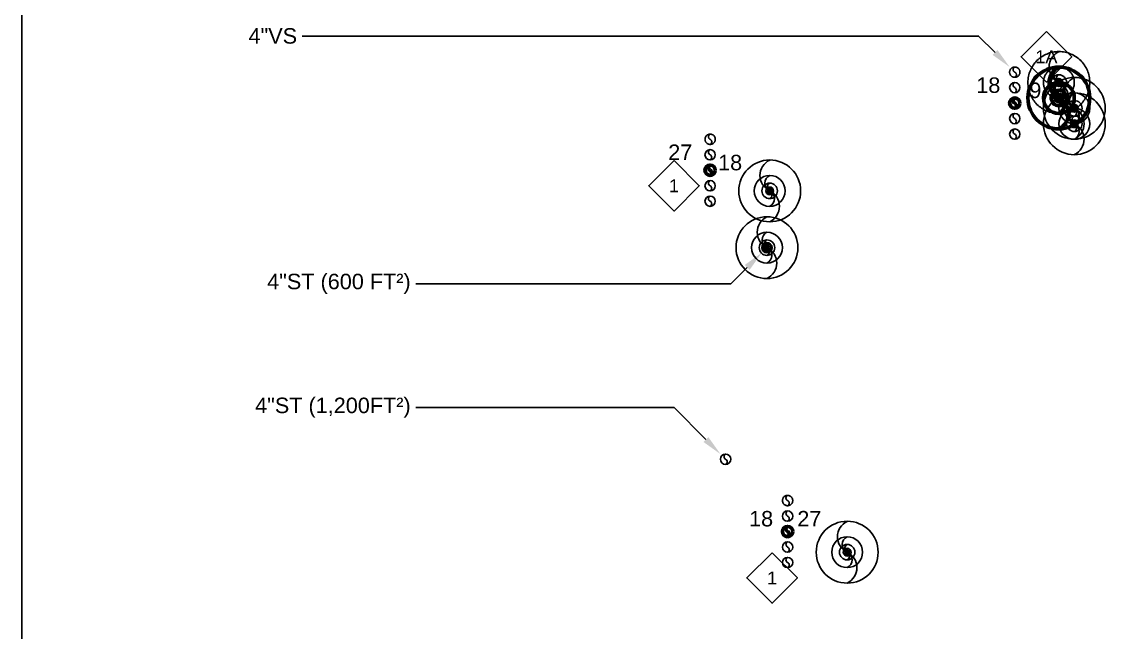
# Model space of a CAD drawing. Extents: x -3693 to 355, y -2748 to 2117.
# Drawn here: x -3693 to -2854, y 322 to 795 of the extents above; entities that cross this region are included whole.
import ezdxf
from ezdxf.enums import TextEntityAlignment as Align

# ---------------------------------------------------------------- set-up
doc = ezdxf.new("R2010")
doc.units = 0
doc.header["$LTSCALE"] = 48
doc.header["$MEASUREMENT"] = 0
doc.linetypes.add('VENT', pattern=[0.3, 0.2, -0.1])
for name, color, linetype in [('G-ANNO-TEXT', 70, 'Continuous'), ('G-ANNO-TEXT @ 128', 70, 'Continuous'), ('P-HW-N', 1, 'Continuous'), ('P-HW-N @ 1 (1)', 1, 'Continuous'), ('P-HW-N @ 1 (2)', 1, 'Continuous'), ('P-HW-N @ 12', 1, 'Continuous'), ('P-HW-N @ 128', 1, 'Continuous'), ('P-HW-N @ 16', 1, 'Continuous'), ('P-HW-N @ 192', 1, 'Continuous'), ('P-HW-N @ 2', 1, 'Continuous'), ('P-HW-N @ 24', 1, 'Continuous'), ('P-HW-N @ 384', 1, 'Continuous'), ('P-HW-N @ 4', 1, 'Continuous'), ('P-HW-N @ 48', 1, 'Continuous'), ('P-HW-N @ 64', 1, 'Continuous'), ('P-HW-N @ 768', 1, 'Continuous'), ('P-HW-N @ 8', 1, 'Continuous'), ('P-HW-N @ 96', 1, 'Continuous'), ('P-HWC-N', 2, 'Continuous'), ('P-HWC-N @ 1 (1)', 2, 'Continuous'), ('P-HWC-N @ 1 (2)', 2, 'Continuous'), ('P-HWC-N @ 12', 2, 'Continuous'), ('P-HWC-N @ 128', 2, 'Continuous'), ('P-HWC-N @ 16', 2, 'Continuous'), ('P-HWC-N @ 192', 2, 'Continuous'), ('P-HWC-N @ 2', 2, 'Continuous'), ('P-HWC-N @ 24', 2, 'Continuous'), ('P-HWC-N @ 384', 2, 'Continuous'), ('P-HWC-N @ 4', 2, 'Continuous'), ('P-HWC-N @ 48', 2, 'Continuous'), ('P-HWC-N @ 64', 2, 'Continuous'), ('P-HWC-N @ 768', 2, 'Continuous'), ('P-HWC-N @ 8', 2, 'Continuous'), ('P-HWC-N @ 96', 2, 'Continuous'), ('P-SAN-N', 6, 'Continuous'), ('P-SAN-N @ 1 (1)', 6, 'Continuous'), ('P-SAN-N @ 1 (2)', 6, 'Continuous'), ('P-SAN-N @ 12', 6, 'Continuous'), ('P-SAN-N @ 128', 6, 'Continuous'), ('P-SAN-N @ 16', 6, 'Continuous'), ('P-SAN-N @ 192', 6, 'Continuous'), ('P-SAN-N @ 2', 6, 'Continuous'), ('P-SAN-N @ 24', 6, 'Continuous'), ('P-SAN-N @ 384', 6, 'Continuous'), ('P-SAN-N @ 4', 6, 'Continuous'), ('P-SAN-N @ 48', 6, 'Continuous'), ('P-SAN-N @ 64', 6, 'Continuous'), ('P-SAN-N @ 768', 6, 'Continuous'), ('P-SAN-N @ 8', 6, 'Continuous'), ('P-SAN-N @ 96', 6, 'Continuous'), ('P-SANV-N', 5, 'VENT'), ('P-SANV-N @ 1 (1)', 5, 'VENT'), ('P-SANV-N @ 1 (2)', 5, 'VENT'), ('P-SANV-N @ 12', 5, 'VENT'), ('P-SANV-N @ 128', 5, 'VENT'), ('P-SANV-N @ 16', 5, 'VENT'), ('P-SANV-N @ 192', 5, 'VENT'), ('P-SANV-N @ 2', 5, 'VENT'), ('P-SANV-N @ 24', 5, 'VENT'), ('P-SANV-N @ 384', 5, 'VENT'), ('P-SANV-N @ 4', 5, 'VENT'), ('P-SANV-N @ 48', 5, 'VENT'), ('P-SANV-N @ 64', 5, 'VENT'), ('P-SANV-N @ 768', 5, 'VENT'), ('P-SANV-N @ 8', 5, 'VENT'), ('P-SANV-N @ 96', 5, 'VENT'), ('P-STRM-N', 2, 'Continuous'), ('P-STRM-N @ 1 (1)', 2, 'Continuous'), ('P-STRM-N @ 1 (2)', 2, 'Continuous'), ('P-STRM-N @ 12', 2, 'Continuous'), ('P-STRM-N @ 128', 2, 'Continuous'), ('P-STRM-N @ 16', 2, 'Continuous'), ('P-STRM-N @ 192', 2, 'Continuous'), ('P-STRM-N @ 2', 2, 'Continuous'), ('P-STRM-N @ 24', 2, 'Continuous'), ('P-STRM-N @ 384', 2, 'Continuous'), ('P-STRM-N @ 4', 2, 'Continuous'), ('P-STRM-N @ 48', 2, 'Continuous'), ('P-STRM-N @ 64', 2, 'Continuous'), ('P-STRM-N @ 768', 2, 'Continuous'), ('P-STRM-N @ 8', 2, 'Continuous'), ('P-STRM-N @ 96', 2, 'Continuous')]:
    doc.layers.add(name, color=color, linetype=linetype)
for name, color, linetype, lineweight in [('P-CW-N', 4, 'Continuous', 60), ('P-CW-N @ 1 (1)', 4, 'Continuous', 60), ('P-CW-N @ 1 (2)', 4, 'Continuous', 60), ('P-CW-N @ 12', 4, 'Continuous', 60), ('P-CW-N @ 128', 4, 'Continuous', 60), ('P-CW-N @ 16', 4, 'Continuous', 60), ('P-CW-N @ 192', 4, 'Continuous', 60), ('P-CW-N @ 2', 4, 'Continuous', 60), ('P-CW-N @ 24', 4, 'Continuous', 60), ('P-CW-N @ 384', 4, 'Continuous', 60), ('P-CW-N @ 4', 4, 'Continuous', 60), ('P-CW-N @ 48', 4, 'Continuous', 60), ('P-CW-N @ 64', 4, 'Continuous', 60), ('P-CW-N @ 768', 4, 'Continuous', 60), ('P-CW-N @ 8', 4, 'Continuous', 60), ('P-CW-N @ 96', 4, 'Continuous', 60)]:
    doc.layers.add(name, color=color, linetype=linetype, lineweight=lineweight)
doc.layers.add('P-SAN-DFU', color=7, linetype='Continuous', plot=False)
doc.styles.add('Arial', font='arial.ttf')

# ---------------------------------------------------------------- blocks, each defined once
blk = doc.blocks.new('*U9')
blk.add_lwpolyline([(0, 0.0311, 0.634258), (0, 0, -0.634258), (0, -0.0311)], format="xyb")
blk.add_circle((0, 0), 0.0312)
blk = doc.blocks.new('DIAMOND TAG')
blk.add_lwpolyline([(0, -0.1533), (0.1533, 0), (0, 0.1533), (-0.1533, 0)], close=True)
at = {"style": 'Arial'}
blk.add_attdef('XXX', text='', height=0.0781, dxfattribs=at).set_placement((0, 0), align=Align.MIDDLE)
blk = doc.blocks.new('*U827')
at = {"layer": 'P-STRM-N @ 1 (1)'}
blk.add_blockref('*U9', (-3116, 619.74), dxfattribs=at)
at = {"layer": 'P-STRM-N @ 1 (2)'}
blk.add_blockref('*U9', (-3116, 619.74), dxfattribs=at)
at = {"layer": 'P-STRM-N @ 12', "xscale": 12, "yscale": 12, "zscale": 12}
blk.add_blockref('*U9', (-3116, 619.74), dxfattribs=at)
at = {"layer": 'P-STRM-N @ 128', "xscale": 128, "yscale": 128, "zscale": 128}
blk.add_blockref('*U9', (-3116, 619.74), dxfattribs=at)
at = {"layer": 'P-STRM-N @ 16', "xscale": 16, "yscale": 16, "zscale": 16}
blk.add_blockref('*U9', (-3116, 619.74), dxfattribs=at)
at = {"layer": 'P-STRM-N @ 192', "xscale": 192, "yscale": 192, "zscale": 192}
blk.add_blockref('*U9', (-3116, 619.74), dxfattribs=at)
at = {"layer": 'P-STRM-N @ 2', "xscale": 2, "yscale": 2, "zscale": 2}
blk.add_blockref('*U9', (-3116, 619.74), dxfattribs=at)
at = {"layer": 'P-STRM-N @ 24', "xscale": 24, "yscale": 24, "zscale": 24}
blk.add_blockref('*U9', (-3116, 619.74), dxfattribs=at)
at = {"layer": 'P-STRM-N @ 384', "xscale": 384, "yscale": 384, "zscale": 384}
blk.add_blockref('*U9', (-3116, 619.74), dxfattribs=at)
at = {"layer": 'P-STRM-N @ 4', "xscale": 4, "yscale": 4, "zscale": 4}
blk.add_blockref('*U9', (-3116, 619.74), dxfattribs=at)
at = {"layer": 'P-STRM-N @ 48', "xscale": 48, "yscale": 48, "zscale": 48}
blk.add_blockref('*U9', (-3116, 619.74), dxfattribs=at)
at = {"layer": 'P-STRM-N @ 64', "xscale": 64, "yscale": 64, "zscale": 64}
blk.add_blockref('*U9', (-3116, 619.74), dxfattribs=at)
at = {"layer": 'P-STRM-N @ 768', "xscale": 768, "yscale": 768, "zscale": 768}
blk.add_blockref('*U9', (-3116, 619.74), dxfattribs=at)
at = {"layer": 'P-STRM-N @ 8', "xscale": 8, "yscale": 8, "zscale": 8}
blk.add_blockref('*U9', (-3116, 619.74), dxfattribs=at)
at = {"layer": 'P-STRM-N @ 96', "xscale": 96, "yscale": 96, "zscale": 96}
blk.add_blockref('*U9', (-3116, 619.74), dxfattribs=at)
blk = doc.blocks.new('*U828')
at = {"layer": 'P-SAN-N @ 1 (1)', "rotation": 180}
blk.add_blockref('*U9', (-2889.84, 735.74), dxfattribs=at)
at = {"layer": 'P-SAN-N @ 1 (2)', "rotation": 180}
blk.add_blockref('*U9', (-2889.84, 735.74), dxfattribs=at)
at = {"layer": 'P-SAN-N @ 12', "xscale": 12, "yscale": 12, "zscale": 12, "rotation": 180}
blk.add_blockref('*U9', (-2889.84, 735.74), dxfattribs=at)
at = {"layer": 'P-SAN-N @ 128', "xscale": 128, "yscale": 128, "zscale": 128, "rotation": 180}
blk.add_blockref('*U9', (-2924, 743.74), dxfattribs=at)
at = {"layer": 'P-SAN-N @ 16', "xscale": 16, "yscale": 16, "zscale": 16, "rotation": 180}
blk.add_blockref('*U9', (-2889.84, 735.74), dxfattribs=at)
at = {"layer": 'P-SAN-N @ 192', "xscale": 192, "yscale": 192, "zscale": 192, "rotation": 180}
blk.add_blockref('*U9', (-2889.84, 735.74), dxfattribs=at)
at = {"layer": 'P-SAN-N @ 2', "xscale": 2, "yscale": 2, "zscale": 2, "rotation": 180}
blk.add_blockref('*U9', (-2889.84, 735.74), dxfattribs=at)
at = {"layer": 'P-SAN-N @ 24', "xscale": 24, "yscale": 24, "zscale": 24, "rotation": 180}
blk.add_blockref('*U9', (-2889.84, 735.74), dxfattribs=at)
at = {"layer": 'P-SAN-N @ 384', "xscale": 384, "yscale": 384, "zscale": 384, "rotation": 180}
blk.add_blockref('*U9', (-2889.84, 735.74), dxfattribs=at)
at = {"layer": 'P-SAN-N @ 4', "xscale": 4, "yscale": 4, "zscale": 4, "rotation": 180}
blk.add_blockref('*U9', (-2889.84, 735.74), dxfattribs=at)
at = {"layer": 'P-SAN-N @ 48', "xscale": 48, "yscale": 48, "zscale": 48, "rotation": 180}
blk.add_blockref('*U9', (-2889.84, 735.74), dxfattribs=at)
at = {"layer": 'P-SAN-N @ 64', "xscale": 64, "yscale": 64, "zscale": 64, "rotation": 180}
blk.add_blockref('*U9', (-2889.84, 735.74), dxfattribs=at)
at = {"layer": 'P-SAN-N @ 768', "xscale": 768, "yscale": 768, "zscale": 768, "rotation": 180}
blk.add_blockref('*U9', (-2889.84, 735.74), dxfattribs=at)
at = {"layer": 'P-SAN-N @ 8', "xscale": 8, "yscale": 8, "zscale": 8, "rotation": 180}
blk.add_blockref('*U9', (-2889.84, 735.74), dxfattribs=at)
at = {"layer": 'P-SAN-N @ 96', "xscale": 96, "yscale": 96, "zscale": 96, "rotation": 180}
blk.add_blockref('*U9', (-2889.84, 735.74), dxfattribs=at)
blk = doc.blocks.new('*U829')
at = {"layer": 'P-SANV-N @ 1 (1)', "rotation": 180}
blk.add_blockref('*U9', (-2889.84, 747.74), dxfattribs=at)
at = {"layer": 'P-SANV-N @ 1 (2)', "rotation": 180}
blk.add_blockref('*U9', (-2889.84, 747.74), dxfattribs=at)
at = {"layer": 'P-SANV-N @ 12', "xscale": 12, "yscale": 12, "zscale": 12, "rotation": 180}
blk.add_blockref('*U9', (-2889.84, 747.74), dxfattribs=at)
at = {"layer": 'P-SANV-N @ 128', "xscale": 128, "yscale": 128, "zscale": 128, "rotation": 180}
blk.add_blockref('*U9', (-2924, 755.74), dxfattribs=at)
at = {"layer": 'P-SANV-N @ 16', "xscale": 16, "yscale": 16, "zscale": 16, "rotation": 180}
blk.add_blockref('*U9', (-2889.84, 747.74), dxfattribs=at)
at = {"layer": 'P-SANV-N @ 192', "xscale": 192, "yscale": 192, "zscale": 192, "rotation": 180}
blk.add_blockref('*U9', (-2889.84, 747.74), dxfattribs=at)
at = {"layer": 'P-SANV-N @ 2', "xscale": 2, "yscale": 2, "zscale": 2, "rotation": 180}
blk.add_blockref('*U9', (-2889.84, 747.74), dxfattribs=at)
at = {"layer": 'P-SANV-N @ 24', "xscale": 24, "yscale": 24, "zscale": 24, "rotation": 180}
blk.add_blockref('*U9', (-2889.84, 747.74), dxfattribs=at)
at = {"layer": 'P-SANV-N @ 384', "xscale": 384, "yscale": 384, "zscale": 384, "rotation": 180}
blk.add_blockref('*U9', (-2889.84, 747.74), dxfattribs=at)
at = {"layer": 'P-SANV-N @ 4', "xscale": 4, "yscale": 4, "zscale": 4, "rotation": 180}
blk.add_blockref('*U9', (-2889.84, 747.74), dxfattribs=at)
at = {"layer": 'P-SANV-N @ 48', "xscale": 48, "yscale": 48, "zscale": 48, "rotation": 180}
blk.add_blockref('*U9', (-2889.84, 747.74), dxfattribs=at)
at = {"layer": 'P-SANV-N @ 64', "xscale": 64, "yscale": 64, "zscale": 64, "rotation": 180}
blk.add_blockref('*U9', (-2889.84, 747.74), dxfattribs=at)
at = {"layer": 'P-SANV-N @ 768', "xscale": 768, "yscale": 768, "zscale": 768, "rotation": 180}
blk.add_blockref('*U9', (-2889.84, 747.74), dxfattribs=at)
at = {"layer": 'P-SANV-N @ 8', "xscale": 8, "yscale": 8, "zscale": 8, "rotation": 180}
blk.add_blockref('*U9', (-2889.84, 747.74), dxfattribs=at)
at = {"layer": 'P-SANV-N @ 96', "xscale": 96, "yscale": 96, "zscale": 96, "rotation": 180}
blk.add_blockref('*U9', (-2889.84, 747.74), dxfattribs=at)
blk = doc.blocks.new('*U831')
at = {"layer": 'P-CW-N @ 1 (1)', "rotation": 180}
blk.add_blockref('*U9', (-2889.84, 735.74), dxfattribs=at)
at = {"layer": 'P-CW-N @ 1 (2)', "rotation": 180}
blk.add_blockref('*U9', (-2889.84, 735.74), dxfattribs=at)
at = {"layer": 'P-CW-N @ 12', "xscale": 12, "yscale": 12, "zscale": 12, "rotation": 180}
blk.add_blockref('*U9', (-2889.84, 735.74), dxfattribs=at)
at = {"layer": 'P-CW-N @ 128', "xscale": 128, "yscale": 128, "zscale": 128, "rotation": 180}
blk.add_blockref('*U9', (-2924, 731.74), dxfattribs=at)
at = {"layer": 'P-CW-N @ 16', "xscale": 16, "yscale": 16, "zscale": 16, "rotation": 180}
blk.add_blockref('*U9', (-2889.84, 735.74), dxfattribs=at)
at = {"layer": 'P-CW-N @ 192', "xscale": 192, "yscale": 192, "zscale": 192, "rotation": 180}
blk.add_blockref('*U9', (-2889.84, 735.74), dxfattribs=at)
at = {"layer": 'P-CW-N @ 2', "xscale": 2, "yscale": 2, "zscale": 2, "rotation": 180}
blk.add_blockref('*U9', (-2889.84, 735.74), dxfattribs=at)
at = {"layer": 'P-CW-N @ 24', "xscale": 24, "yscale": 24, "zscale": 24, "rotation": 180}
blk.add_blockref('*U9', (-2889.84, 735.74), dxfattribs=at)
at = {"layer": 'P-CW-N @ 384', "xscale": 384, "yscale": 384, "zscale": 384, "rotation": 180}
blk.add_blockref('*U9', (-2889.84, 735.74), dxfattribs=at)
at = {"layer": 'P-CW-N @ 4', "xscale": 4, "yscale": 4, "zscale": 4, "rotation": 180}
blk.add_blockref('*U9', (-2889.84, 735.74), dxfattribs=at)
at = {"layer": 'P-CW-N @ 48', "xscale": 48, "yscale": 48, "zscale": 48, "rotation": 180}
blk.add_blockref('*U9', (-2889.84, 735.74), dxfattribs=at)
at = {"layer": 'P-CW-N @ 64', "xscale": 64, "yscale": 64, "zscale": 64, "rotation": 180}
blk.add_blockref('*U9', (-2889.84, 735.74), dxfattribs=at)
at = {"layer": 'P-CW-N @ 768', "xscale": 768, "yscale": 768, "zscale": 768, "rotation": 180}
blk.add_blockref('*U9', (-2889.84, 735.74), dxfattribs=at)
at = {"layer": 'P-CW-N @ 8', "xscale": 8, "yscale": 8, "zscale": 8, "rotation": 180}
blk.add_blockref('*U9', (-2889.84, 735.74), dxfattribs=at)
at = {"layer": 'P-CW-N @ 96', "xscale": 96, "yscale": 96, "zscale": 96, "rotation": 180}
blk.add_blockref('*U9', (-2889.84, 735.74), dxfattribs=at)
blk = doc.blocks.new('*U832')
at = {"layer": 'P-HW-N @ 1 (1)', "rotation": 180}
blk.add_blockref('*U9', (-2877.84, 727.74), dxfattribs=at)
at = {"layer": 'P-HW-N @ 1 (2)', "rotation": 180}
blk.add_blockref('*U9', (-2877.84, 727.74), dxfattribs=at)
at = {"layer": 'P-HW-N @ 12', "xscale": 12, "yscale": 12, "zscale": 12, "rotation": 180}
blk.add_blockref('*U9', (-2877.84, 727.74), dxfattribs=at)
at = {"layer": 'P-HW-N @ 128', "xscale": 128, "yscale": 128, "zscale": 128, "rotation": 180}
blk.add_blockref('*U9', (-2924, 719.74), dxfattribs=at)
at = {"layer": 'P-HW-N @ 16', "xscale": 16, "yscale": 16, "zscale": 16, "rotation": 180}
blk.add_blockref('*U9', (-2877.84, 727.74), dxfattribs=at)
at = {"layer": 'P-HW-N @ 192', "xscale": 192, "yscale": 192, "zscale": 192, "rotation": 180}
blk.add_blockref('*U9', (-2877.84, 727.74), dxfattribs=at)
at = {"layer": 'P-HW-N @ 2', "xscale": 2, "yscale": 2, "zscale": 2, "rotation": 180}
blk.add_blockref('*U9', (-2877.84, 727.74), dxfattribs=at)
at = {"layer": 'P-HW-N @ 24', "xscale": 24, "yscale": 24, "zscale": 24, "rotation": 180}
blk.add_blockref('*U9', (-2877.84, 727.74), dxfattribs=at)
at = {"layer": 'P-HW-N @ 384', "xscale": 384, "yscale": 384, "zscale": 384, "rotation": 180}
blk.add_blockref('*U9', (-2877.84, 727.74), dxfattribs=at)
at = {"layer": 'P-HW-N @ 4', "xscale": 4, "yscale": 4, "zscale": 4, "rotation": 180}
blk.add_blockref('*U9', (-2877.84, 727.74), dxfattribs=at)
at = {"layer": 'P-HW-N @ 48', "xscale": 48, "yscale": 48, "zscale": 48, "rotation": 180}
blk.add_blockref('*U9', (-2877.84, 727.74), dxfattribs=at)
at = {"layer": 'P-HW-N @ 64', "xscale": 64, "yscale": 64, "zscale": 64, "rotation": 180}
blk.add_blockref('*U9', (-2877.84, 727.74), dxfattribs=at)
at = {"layer": 'P-HW-N @ 768', "xscale": 768, "yscale": 768, "zscale": 768, "rotation": 180}
blk.add_blockref('*U9', (-2877.84, 727.74), dxfattribs=at)
at = {"layer": 'P-HW-N @ 8', "xscale": 8, "yscale": 8, "zscale": 8, "rotation": 180}
blk.add_blockref('*U9', (-2877.84, 727.74), dxfattribs=at)
at = {"layer": 'P-HW-N @ 96', "xscale": 96, "yscale": 96, "zscale": 96, "rotation": 180}
blk.add_blockref('*U9', (-2877.84, 727.74), dxfattribs=at)
blk = doc.blocks.new('*U862')
at = {"layer": 'P-HWC-N @ 1 (1)', "rotation": 180}
blk.add_blockref('*U9', (-2877.84, 715.74), dxfattribs=at)
at = {"layer": 'P-HWC-N @ 1 (2)', "rotation": 180}
blk.add_blockref('*U9', (-2877.84, 715.74), dxfattribs=at)
at = {"layer": 'P-HWC-N @ 12', "xscale": 12, "yscale": 12, "zscale": 12, "rotation": 180}
blk.add_blockref('*U9', (-2877.84, 715.74), dxfattribs=at)
at = {"layer": 'P-HWC-N @ 128', "xscale": 128, "yscale": 128, "zscale": 128, "rotation": 180}
blk.add_blockref('*U9', (-2924, 707.74), dxfattribs=at)
at = {"layer": 'P-HWC-N @ 16', "xscale": 16, "yscale": 16, "zscale": 16, "rotation": 180}
blk.add_blockref('*U9', (-2877.84, 715.74), dxfattribs=at)
at = {"layer": 'P-HWC-N @ 192', "xscale": 192, "yscale": 192, "zscale": 192, "rotation": 180}
blk.add_blockref('*U9', (-2877.84, 715.74), dxfattribs=at)
at = {"layer": 'P-HWC-N @ 2', "xscale": 2, "yscale": 2, "zscale": 2, "rotation": 180}
blk.add_blockref('*U9', (-2877.84, 715.74), dxfattribs=at)
at = {"layer": 'P-HWC-N @ 24', "xscale": 24, "yscale": 24, "zscale": 24, "rotation": 180}
blk.add_blockref('*U9', (-2877.84, 715.74), dxfattribs=at)
at = {"layer": 'P-HWC-N @ 384', "xscale": 384, "yscale": 384, "zscale": 384, "rotation": 180}
blk.add_blockref('*U9', (-2877.84, 715.74), dxfattribs=at)
at = {"layer": 'P-HWC-N @ 4', "xscale": 4, "yscale": 4, "zscale": 4, "rotation": 180}
blk.add_blockref('*U9', (-2877.84, 715.74), dxfattribs=at)
at = {"layer": 'P-HWC-N @ 48', "xscale": 48, "yscale": 48, "zscale": 48, "rotation": 180}
blk.add_blockref('*U9', (-2877.84, 715.74), dxfattribs=at)
at = {"layer": 'P-HWC-N @ 64', "xscale": 64, "yscale": 64, "zscale": 64, "rotation": 180}
blk.add_blockref('*U9', (-2877.84, 715.74), dxfattribs=at)
at = {"layer": 'P-HWC-N @ 768', "xscale": 768, "yscale": 768, "zscale": 768, "rotation": 180}
blk.add_blockref('*U9', (-2877.84, 715.74), dxfattribs=at)
at = {"layer": 'P-HWC-N @ 8', "xscale": 8, "yscale": 8, "zscale": 8, "rotation": 180}
blk.add_blockref('*U9', (-2877.84, 715.74), dxfattribs=at)
at = {"layer": 'P-HWC-N @ 96', "xscale": 96, "yscale": 96, "zscale": 96, "rotation": 180}
blk.add_blockref('*U9', (-2877.84, 715.74), dxfattribs=at)
blk = doc.blocks.new('*U863')
at = {"layer": 'P-HWC-N @ 1 (1)', "rotation": 180}
blk.add_blockref('*U9', (-3113.84, 663.74), dxfattribs=at)
at = {"layer": 'P-HWC-N @ 1 (2)', "rotation": 180}
blk.add_blockref('*U9', (-3113.84, 663.74), dxfattribs=at)
at = {"layer": 'P-HWC-N @ 12', "xscale": 12, "yscale": 12, "zscale": 12, "rotation": 180}
blk.add_blockref('*U9', (-3113.84, 663.74), dxfattribs=at)
at = {"layer": 'P-HWC-N @ 128', "xscale": 128, "yscale": 128, "zscale": 128, "rotation": 180}
blk.add_blockref('*U9', (-3160, 655.74), dxfattribs=at)
at = {"layer": 'P-HWC-N @ 16', "xscale": 16, "yscale": 16, "zscale": 16, "rotation": 180}
blk.add_blockref('*U9', (-3113.84, 663.74), dxfattribs=at)
at = {"layer": 'P-HWC-N @ 192', "xscale": 192, "yscale": 192, "zscale": 192, "rotation": 180}
blk.add_blockref('*U9', (-3113.84, 663.74), dxfattribs=at)
at = {"layer": 'P-HWC-N @ 2', "xscale": 2, "yscale": 2, "zscale": 2, "rotation": 180}
blk.add_blockref('*U9', (-3113.84, 663.74), dxfattribs=at)
at = {"layer": 'P-HWC-N @ 24', "xscale": 24, "yscale": 24, "zscale": 24, "rotation": 180}
blk.add_blockref('*U9', (-3113.84, 663.74), dxfattribs=at)
at = {"layer": 'P-HWC-N @ 384', "xscale": 384, "yscale": 384, "zscale": 384, "rotation": 180}
blk.add_blockref('*U9', (-3113.84, 663.74), dxfattribs=at)
at = {"layer": 'P-HWC-N @ 4', "xscale": 4, "yscale": 4, "zscale": 4, "rotation": 180}
blk.add_blockref('*U9', (-3113.84, 663.74), dxfattribs=at)
at = {"layer": 'P-HWC-N @ 48', "xscale": 48, "yscale": 48, "zscale": 48, "rotation": 180}
blk.add_blockref('*U9', (-3113.84, 663.74), dxfattribs=at)
at = {"layer": 'P-HWC-N @ 64', "xscale": 64, "yscale": 64, "zscale": 64, "rotation": 180}
blk.add_blockref('*U9', (-3113.84, 663.74), dxfattribs=at)
at = {"layer": 'P-HWC-N @ 768', "xscale": 768, "yscale": 768, "zscale": 768, "rotation": 180}
blk.add_blockref('*U9', (-3113.84, 663.74), dxfattribs=at)
at = {"layer": 'P-HWC-N @ 8', "xscale": 8, "yscale": 8, "zscale": 8, "rotation": 180}
blk.add_blockref('*U9', (-3113.84, 663.74), dxfattribs=at)
at = {"layer": 'P-HWC-N @ 96', "xscale": 96, "yscale": 96, "zscale": 96, "rotation": 180}
blk.add_blockref('*U9', (-3113.84, 663.74), dxfattribs=at)
blk = doc.blocks.new('*U864')
at = {"layer": 'P-HWC-N @ 1 (1)', "rotation": 180}
blk.add_blockref('*U9', (-3053.84, 383.74), dxfattribs=at)
at = {"layer": 'P-HWC-N @ 1 (2)', "rotation": 180}
blk.add_blockref('*U9', (-3053.84, 383.74), dxfattribs=at)
at = {"layer": 'P-HWC-N @ 12', "xscale": 12, "yscale": 12, "zscale": 12, "rotation": 180}
blk.add_blockref('*U9', (-3053.84, 383.74), dxfattribs=at)
at = {"layer": 'P-HWC-N @ 128', "xscale": 128, "yscale": 128, "zscale": 128, "rotation": 180}
blk.add_blockref('*U9', (-3100, 375.74), dxfattribs=at)
at = {"layer": 'P-HWC-N @ 16', "xscale": 16, "yscale": 16, "zscale": 16, "rotation": 180}
blk.add_blockref('*U9', (-3053.84, 383.74), dxfattribs=at)
at = {"layer": 'P-HWC-N @ 192', "xscale": 192, "yscale": 192, "zscale": 192, "rotation": 180}
blk.add_blockref('*U9', (-3053.84, 383.74), dxfattribs=at)
at = {"layer": 'P-HWC-N @ 2', "xscale": 2, "yscale": 2, "zscale": 2, "rotation": 180}
blk.add_blockref('*U9', (-3053.84, 383.74), dxfattribs=at)
at = {"layer": 'P-HWC-N @ 24', "xscale": 24, "yscale": 24, "zscale": 24, "rotation": 180}
blk.add_blockref('*U9', (-3053.84, 383.74), dxfattribs=at)
at = {"layer": 'P-HWC-N @ 384', "xscale": 384, "yscale": 384, "zscale": 384, "rotation": 180}
blk.add_blockref('*U9', (-3053.84, 383.74), dxfattribs=at)
at = {"layer": 'P-HWC-N @ 4', "xscale": 4, "yscale": 4, "zscale": 4, "rotation": 180}
blk.add_blockref('*U9', (-3053.84, 383.74), dxfattribs=at)
at = {"layer": 'P-HWC-N @ 48', "xscale": 48, "yscale": 48, "zscale": 48, "rotation": 180}
blk.add_blockref('*U9', (-3053.84, 383.74), dxfattribs=at)
at = {"layer": 'P-HWC-N @ 64', "xscale": 64, "yscale": 64, "zscale": 64, "rotation": 180}
blk.add_blockref('*U9', (-3053.84, 383.74), dxfattribs=at)
at = {"layer": 'P-HWC-N @ 768', "xscale": 768, "yscale": 768, "zscale": 768, "rotation": 180}
blk.add_blockref('*U9', (-3053.84, 383.74), dxfattribs=at)
at = {"layer": 'P-HWC-N @ 8', "xscale": 8, "yscale": 8, "zscale": 8, "rotation": 180}
blk.add_blockref('*U9', (-3053.84, 383.74), dxfattribs=at)
at = {"layer": 'P-HWC-N @ 96', "xscale": 96, "yscale": 96, "zscale": 96, "rotation": 180}
blk.add_blockref('*U9', (-3053.84, 383.74), dxfattribs=at)

msp = doc.modelspace()

# ---------------------------------------------------------------- linework, layer by layer
at = {"layer": 'DEFPOINTS'}
msp.add_line((-3693.37, 2116.97), (-3693.37, -859.03), dxfattribs=at)
at = {"layer": 'G-ANNO-TEXT'}
for points in [[(-2939.31, 771.06), (-2952, 783.74), (-3476, 783.74)], [(-3131.31, 604.43), (-3144, 591.74), (-3388, 591.74)], [(-3163.31, 471.06), (-3188, 495.74), (-3388, 495.74)]]:
    msp.add_lwpolyline(points, dxfattribs=at)
for points in [[(-2937.43, 772.94), (-2928, 759.74), (-2941.2, 769.17)], [(-3133.2, 606.31), (-3120, 615.74), (-3129.43, 602.54)], [(-3161.43, 472.94), (-3152, 459.74), (-3165.2, 469.17)]]:
    msp.add_solid(points, dxfattribs=at)

# ---------------------------------------------------------------- block references
at = {"layer": 'G-ANNO-TEXT @ 128'}
ref = msp.add_blockref('DIAMOND TAG', (-2899.51, 767.7), dxfattribs=dict(at, xscale=128, yscale=128, zscale=128, rotation=180))
ref.add_attrib('XXX', '1A', dxfattribs={"layer": '0', "height": 10, "style": 'Arial'}).set_placement((-2899.51, 767.7), align=Align.MIDDLE)
ref = msp.add_blockref('DIAMOND TAG', (-3188, 667.74), dxfattribs=dict(at, xscale=128, yscale=128, zscale=128, rotation=180))
ref.add_attrib('XXX', '1', dxfattribs={"layer": '0', "height": 10, "style": 'Arial'}).set_placement((-3188, 667.74), align=Align.MIDDLE)
ref = msp.add_blockref('DIAMOND TAG', (-3112, 363.74), dxfattribs=dict(at, xscale=128, yscale=128, zscale=128, rotation=180))
ref.add_attrib('XXX', '1', dxfattribs={"layer": '0', "height": 10, "style": 'Arial'}).set_placement((-3112, 363.74), align=Align.MIDDLE)
at = {"layer": 'P-CW-N'}
msp.add_blockref('*U831', (0, 0), dxfattribs=at)
at = {"layer": 'P-CW-N @ 128', "xscale": 128, "yscale": 128, "zscale": 128, "rotation": 180}
for p in [(-3160, 679.74), (-3100, 399.74)]:
    msp.add_blockref('*U9', p, dxfattribs=at)
at = {"layer": 'P-HW-N'}
msp.add_blockref('*U832', (0, 0), dxfattribs=at)
at = {"layer": 'P-HW-N @ 128', "xscale": 128, "yscale": 128, "zscale": 128, "rotation": 180}
for p in [(-3160, 667.74), (-3100, 387.74)]:
    msp.add_blockref('*U9', p, dxfattribs=at)
at = {"layer": 'P-HWC-N'}
for name in ['*U862', '*U863', '*U864']:
    msp.add_blockref(name, (0, 0), dxfattribs=at)
at = {"layer": 'P-SAN-N'}
msp.add_blockref('*U828', (0, 0), dxfattribs=at)
at = {"layer": 'P-SAN-N @ 128', "xscale": 128, "yscale": 128, "zscale": 128, "rotation": 180}
for p in [(-3160, 691.74), (-3100, 411.74)]:
    msp.add_blockref('*U9', p, dxfattribs=at)
at = {"layer": 'P-SANV-N'}
msp.add_blockref('*U829', (0, 0), dxfattribs=at)
at = {"layer": 'P-SANV-N @ 128', "xscale": 128, "yscale": 128, "zscale": 128, "rotation": 180}
for p in [(-3160, 703.74), (-3100, 423.74)]:
    msp.add_blockref('*U9', p, dxfattribs=at)
at = {"layer": 'P-STRM-N'}
msp.add_blockref('*U827', (0, 0), dxfattribs=at)
at = {"layer": 'P-STRM-N @ 128', "xscale": 128, "yscale": 128, "zscale": 128}
msp.add_blockref('*U9', (-3148, 455.74), dxfattribs=at)

# ---------------------------------------------------------------- texts
at = {"layer": 'G-ANNO-TEXT', "char_height": 12, "attachment_point": 3, "style": 'Arial'}
for s, insert in [('4"VS', (-3480, 789.85)), ('4"ST (600 FT²)', (-3392, 599.51)), ('4"ST (1,200FT²)', (-3392, 503.51))]:
    msp.add_mtext(s, dxfattribs=dict(at, insert=insert))
at = {"layer": 'P-SAN-DFU', "style": 'Arial'}
for s, p in [('18', (-2953.83, 739.69)), ('27', (-3192.49, 687.69)), ('27', (-3092.49, 403.69))]:
    msp.add_text(s, height=12, dxfattribs=at).set_placement(p)
at = {"layer": 'P-SAN-DFU', "color": 3, "style": 'Arial'}
for s, p in [('9', (-2912.7, 735.69)), ('18', (-3153.83, 679.69)), ('18', (-3129.83, 403.69))]:
    msp.add_text(s, height=12, dxfattribs=at).set_placement(p)

doc.saveas('drawing.dxf')
